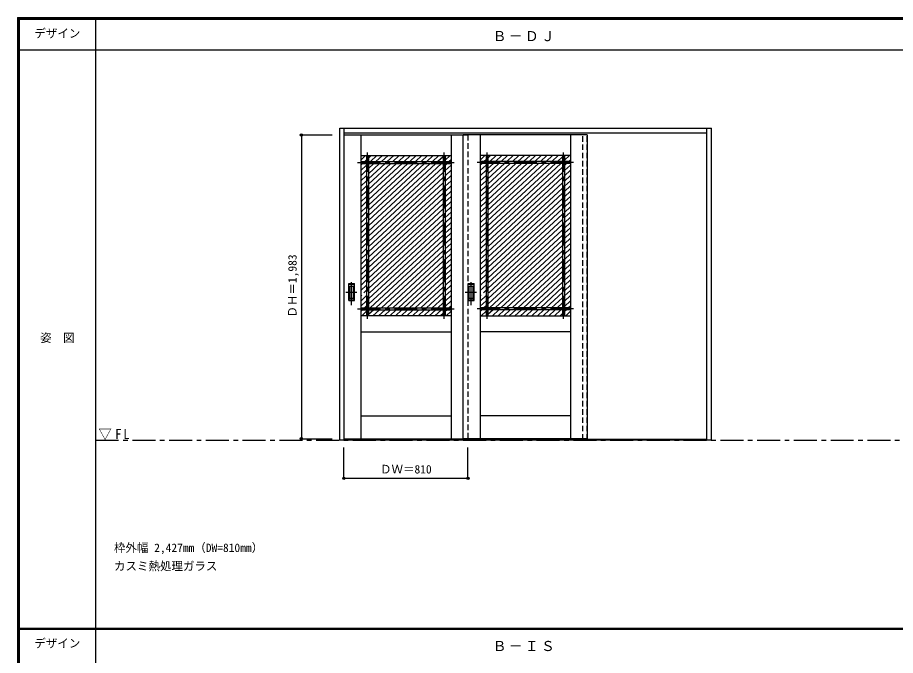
# Model space of a CAD drawing. Units: millimetres, scale not verified. Extents: x -6000 to 5700, y -4307 to 4260.
# Drawn here: x -6000 to -267, y 12 to 4175 of the extents above; entities that cross this region are included whole.
import ezdxf
from ezdxf.enums import TextEntityAlignment as Align

# ---------------------------------------------------------------- set-up
doc = ezdxf.new("R2010")
doc.units = ezdxf.units.MM
doc.header["$LTSCALE"] = 30
doc.header["$PDMODE"] = 32
doc.header["$PDSIZE"] = 15
doc.linetypes.add('CHAIN1', pattern=[8, 5, -1, 1, -1])
doc.linetypes.add('DASHED1', pattern=[1.8, 1.2, -0.6])
for name, color, linetype in [('0-1_通り芯', 7, 'CHAIN1'), ('0-2_扉', 7, 'Continuous'), ('0-4_枠', 3, 'Continuous'), ('0-6_引手', 7, 'Continuous'), ('0-A_文字', 7, 'Continuous'), ('0-B_寸法', 4, 'Continuous'), ('0-C_ハッチ', 4, 'Continuous'), ('F-1_枠', 6, 'Continuous'), ('F-A_文字', 7, 'Continuous')]:
    doc.layers.add(name, color=color, linetype=linetype)
doc.styles.add('ＭＳ ゴシック', font='')
doc.styles.get('ＭＳ ゴシック').set_extended_font_data('MS Gothic')

msp = doc.modelspace()

# ---------------------------------------------------------------- linework, layer by layer
at = {"layer": '0-1_通り芯'}
msp.add_line((-5490, 1418), (5690, 1418), dxfattribs=at)
at = {"layer": '0-2_扉'}
for p, q in [((-3866.15, 3409), (-3059.15, 3409)), ((-3759.15, 3409), (-3759.15, 1426)), ((-3169.15, 3409), (-3169.15, 1426)), ((-2279.15, 3409), (-3089.15, 3409)), ((-3089.15, 1426), (-3089.15, 3409)), ((-3089.15, 3409), (-3059.15, 3409)), ((-2979.15, 3409), (-2979.15, 1426)), ((-2389.15, 3409), (-2389.15, 1426)), ((-2279.15, 3409), (-2279.15, 1426)), ((-3759.15, 3274), (-3169.15, 3274)), ((-3720.4, 3274), (-3720.4, 3235.25)), ((-3707.9, 3274), (-3707.9, 3235.25)), ((-3220.4, 3274), (-3220.4, 3235.25)), ((-3207.9, 3274), (-3207.9, 3235.25)), ((-2389.15, 3274), (-2979.15, 3274)), ((-2940.4, 3274), (-2940.4, 3235.25)), ((-2927.9, 3274), (-2927.9, 3235.25)), ((-2440.4, 3274), (-2440.4, 3235.25)), ((-2427.9, 3274), (-2427.9, 3235.25)), ((-3759.15, 3235.25), (-3169.15, 3235.25)), ((-3759.15, 3222.75), (-3169.15, 3222.75)), ((-3720.4, 3222.75), (-3720.4, 2280.25)), ((-3707.9, 3222.75), (-3707.9, 2280.25)), ((-3220.4, 3222.75), (-3220.4, 2280.25)), ((-3207.9, 3222.75), (-3207.9, 2280.25)), ((-2389.15, 3235.25), (-2979.15, 3235.25)), ((-2389.15, 3222.75), (-2979.15, 3222.75)), ((-2940.4, 3222.75), (-2940.4, 2280.25)), ((-2927.9, 3222.75), (-2927.9, 2280.25)), ((-2440.4, 3222.75), (-2440.4, 2280.25)), ((-2427.9, 3222.75), (-2427.9, 2280.25)), ((-3759.15, 2280.25), (-3169.15, 2280.25)), ((-3759.15, 2267.75), (-3169.15, 2267.75)), ((-3720.4, 2267.75), (-3720.4, 2229)), ((-3707.9, 2267.75), (-3707.9, 2229)), ((-3220.4, 2267.75), (-3220.4, 2229)), ((-3207.9, 2267.75), (-3207.9, 2229)), ((-2389.15, 2280.25), (-2979.15, 2280.25)), ((-2389.15, 2267.75), (-2979.15, 2267.75)), ((-2940.4, 2267.75), (-2940.4, 2229)), ((-2927.9, 2267.75), (-2927.9, 2229)), ((-2440.4, 2267.75), (-2440.4, 2229)), ((-2427.9, 2267.75), (-2427.9, 2229)), ((-3169.15, 2229), (-3759.15, 2229)), ((-2979.15, 2229), (-2389.15, 2229)), ((-3759.15, 2124), (-3169.15, 2124)), ((-2389.15, 2124), (-2979.15, 2124)), ((-3759.15, 1576), (-3169.15, 1576)), ((-2389.15, 1576), (-2979.15, 1576)), ((-3866.15, 1426), (-3059.15, 1426)), ((-2279.15, 1426), (-3089.15, 1426)), ((-3089.15, 1426), (-3059.15, 1426))]:
    msp.add_line(p, q, dxfattribs=at)
at = {"layer": '0-2_扉', "linetype": 'CHAIN1'}
for p, q in [((-3714.15, 2207.93), (-3714.15, 3294.57)), ((-3214.15, 2207.93), (-3214.15, 3294.57)), ((-2934.15, 2207.93), (-2934.15, 3294.57)), ((-2434.15, 2207.93), (-2434.15, 3294.57)), ((-3779.34, 3229), (-3149.35, 3229)), ((-2368.96, 3229), (-2998.95, 3229)), ((-3779.34, 2274), (-3149.35, 2274)), ((-2368.96, 2274), (-2998.95, 2274))]:
    msp.add_line(p, q, dxfattribs=at)
at = {"layer": '0-4_枠'}
for p, q in [((-3896.15, 3453), (-1469.15, 3453)), ((-3866.15, 1418), (-3866.15, 3453)), ((-1499.15, 1418), (-1499.15, 3453)), ((-1469.15, 1418), (-1469.15, 3453)), ((-3866.15, 3423), (-1499.15, 3423)), ((-1499.15, 1421), (-3866.15, 1421)), ((-1499.15, 1418), (-3866.15, 1418)), ((-3089.15, 1418), (-3059.15, 1418)), ((-1469.15, 1418), (-1499.15, 1418))]:
    msp.add_line(p, q, dxfattribs=at)
at = {"layer": '0-4_枠', "color": 4, "linetype": 'DASHED1'}
for p, q in [((-3869.15, 3409), (-3869.15, 1426)), ((-3866.15, 3409), (-3869.15, 3409)), ((-3059.15, 3409), (-3059.15, 1426)), ((-2309.15, 1421), (-2309.15, 3423)), ((-2279.15, 1421), (-2279.15, 3423)), ((-3866.15, 1426), (-3869.15, 1426))]:
    msp.add_line(p, q, dxfattribs=at)
at = {"layer": '0-4_枠'}
msp.add_lwpolyline([(-3866.15, 1418), (-3896.15, 1418), (-3896.15, 3453)], dxfattribs=at)
at = {"layer": '0-6_引手', "linetype": 'CHAIN1'}
for p, q in [((-3818.15, 2298.27), (-3818.15, 2469.12)), ((-3038.15, 2298.27), (-3038.15, 2469.12)), ((-3856.22, 2383.5), (-3783.71, 2383.5)), ((-3076.22, 2383.5), (-3003.72, 2383.5))]:
    msp.add_line(p, q, dxfattribs=at)
at = {"layer": '0-6_引手'}
for p, q in [((-3837.15, 2438.5), (-3799.15, 2438.5)), ((-3837.15, 2328.5), (-3837.15, 2438.5)), ((-3830.65, 2422.5), (-3805.65, 2422.5)), ((-3830.65, 2344.5), (-3830.65, 2422.5)), ((-3805.65, 2344.5), (-3805.65, 2422.5)), ((-3799.15, 2328.5), (-3799.15, 2438.5)), ((-3050.65, 2344.5), (-3050.65, 2422.5)), ((-3050.65, 2422.5), (-3025.65, 2422.5)), ((-3025.65, 2344.5), (-3025.65, 2422.5)), ((-3019.15, 2328.5), (-3019.15, 2438.5)), ((-3837.15, 2328.5), (-3799.15, 2328.5)), ((-3830.65, 2344.5), (-3805.65, 2344.5)), ((-3057.15, 2328.5), (-3019.15, 2328.5)), ((-3050.65, 2344.5), (-3025.65, 2344.5))]:
    msp.add_line(p, q, dxfattribs=at)
at = {"layer": '0-6_引手', "linetype": 'DASHED1'}
for p, q in [((-3802.15, 2332.5), (-3802.15, 2434.5)), ((-3054.15, 2434.5), (-3022.15, 2434.5)), ((-3054.15, 2332.5), (-3054.15, 2434.5)), ((-3834.15, 2332.5), (-3802.15, 2332.5))]:
    msp.add_line(p, q, dxfattribs=at)
for points in [[(-3834.15, 2332.5), (-3834.15, 2434.5), (-3802.15, 2434.5)], [(-3054.15, 2332.5), (-3022.15, 2332.5), (-3022.15, 2434.5)]]:
    msp.add_lwpolyline(points, dxfattribs=at)
at = {"layer": '0-6_引手'}
msp.add_lwpolyline([(-3057.15, 2328.5), (-3057.15, 2438.5), (-3019.15, 2438.5)], dxfattribs=at)
at = {"layer": '0-B_寸法'}
for p, q in [((-4146.15, 3409), (-3946.15, 3409)), ((-4146.15, 3409), (-4146.15, 1426)), ((-4146.15, 1426), (-3946.15, 1426)), ((-3869.15, 1168), (-3869.15, 1368)), ((-3059.15, 1168), (-3059.15, 1368)), ((-3869.15, 1168), (-3059.15, 1168))]:
    msp.add_line(p, q, dxfattribs=at)
at = {"layer": '0-B_寸法', "color": 7}
for p in [(-4146.15, 3409), (-4146.15, 1426), (-3869.15, 1168), (-3059.15, 1168)]:
    msp.add_point(p, dxfattribs=at)
at = {"layer": '0-C_ハッチ'}
for p, q in [((-3727.8, 3274), (-3759.15, 3244.97)), ((-3691.01, 3274), (-3707.9, 3258.36)), ((-3654.21, 3274), (-3696.06, 3235.25)), ((-3617.41, 3274), (-3659.26, 3235.25)), ((-3580.62, 3274), (-3622.47, 3235.25)), ((-3543.82, 3274), (-3585.67, 3235.25)), ((-3507.02, 3274), (-3548.87, 3235.25)), ((-3470.23, 3274), (-3512.08, 3235.25)), ((-3433.43, 3274), (-3475.28, 3235.25)), ((-3396.63, 3274), (-3438.48, 3235.25)), ((-3359.84, 3274), (-3401.69, 3235.25)), ((-3323.04, 3274), (-3364.89, 3235.25)), ((-3286.24, 3274), (-3328.09, 3235.25)), ((-3249.45, 3274), (-3291.3, 3235.25)), ((-3175.85, 3274), (-3207.9, 3244.33)), ((-2947.8, 3274), (-2979.15, 3244.97)), ((-2911.01, 3274), (-2927.9, 3258.36)), ((-2874.21, 3274), (-2916.06, 3235.25)), ((-2837.41, 3274), (-2879.26, 3235.25)), ((-2800.62, 3274), (-2842.47, 3235.25)), ((-2763.82, 3274), (-2805.67, 3235.25)), ((-2727.02, 3274), (-2768.87, 3235.25)), ((-2690.23, 3274), (-2732.08, 3235.25)), ((-2653.43, 3274), (-2695.28, 3235.25)), ((-2616.63, 3274), (-2658.48, 3235.25)), ((-2579.84, 3274), (-2621.69, 3235.25)), ((-2543.04, 3274), (-2584.89, 3235.25)), ((-2506.24, 3274), (-2548.09, 3235.25)), ((-2469.45, 3274), (-2511.3, 3235.25)), ((-2395.85, 3274), (-2427.9, 3244.33)), ((-3746.36, 3222.75), (-3759.15, 3210.9)), ((-3720.4, 3212.71), (-3759.15, 3176.83)), ((-3720.4, 3246.78), (-3732.86, 3235.25)), ((-3672.76, 3222.75), (-3707.9, 3190.22)), ((-3599.17, 3222.75), (-3707.9, 3122.07)), ((-3635.97, 3222.75), (-3707.9, 3156.14)), ((-3562.37, 3222.75), (-3707.9, 3088)), ((-3525.58, 3222.75), (-3707.9, 3053.93)), ((-3488.78, 3222.75), (-3707.9, 3019.86)), ((-3451.98, 3222.75), (-3707.9, 2985.79)), ((-3415.19, 3222.75), (-3707.9, 2951.72)), ((-3378.39, 3222.75), (-3707.9, 2917.65)), ((-3341.59, 3222.75), (-3707.9, 2883.58)), ((-3304.8, 3222.75), (-3707.9, 2849.5)), ((-3268, 3222.75), (-3707.9, 2815.43)), ((-3231.2, 3222.75), (-3707.9, 2781.36)), ((-3220.4, 3266.82), (-3254.5, 3235.25)), ((-3194.4, 3222.75), (-3207.9, 3210.25)), ((-3169.15, 3212.06), (-3207.9, 3176.18)), ((-3169.15, 3246.13), (-3180.9, 3235.25)), ((-2966.36, 3222.75), (-2979.15, 3210.9)), ((-2940.4, 3212.71), (-2979.15, 3176.83)), ((-2940.4, 3246.78), (-2952.86, 3235.25)), ((-2451.2, 3222.75), (-2927.9, 2781.36)), ((-2488, 3222.75), (-2927.9, 2815.43)), ((-2524.8, 3222.75), (-2927.9, 2849.5)), ((-2561.59, 3222.75), (-2927.9, 2883.58)), ((-2598.39, 3222.75), (-2927.9, 2917.65)), ((-2635.19, 3222.75), (-2927.9, 2951.72)), ((-2671.98, 3222.75), (-2927.9, 2985.79)), ((-2708.78, 3222.75), (-2927.9, 3019.86)), ((-2745.58, 3222.75), (-2927.9, 3053.93)), ((-2782.37, 3222.75), (-2927.9, 3088)), ((-2855.97, 3222.75), (-2927.9, 3156.14)), ((-2819.17, 3222.75), (-2927.9, 3122.07)), ((-2892.76, 3222.75), (-2927.9, 3190.22)), ((-2440.4, 3266.82), (-2474.5, 3235.25)), ((-2414.4, 3222.75), (-2427.9, 3210.25)), ((-2389.15, 3212.06), (-2427.9, 3176.18)), ((-2389.15, 3246.13), (-2400.9, 3235.25)), ((-3720.4, 3178.64), (-3759.15, 3142.76)), ((-3220.4, 3198.68), (-3707.9, 2747.29)), ((-3220.4, 3164.61), (-3707.9, 2713.22)), ((-3169.15, 3177.99), (-3207.9, 3142.11)), ((-2940.4, 3178.64), (-2979.15, 3142.76)), ((-2440.4, 3198.68), (-2927.9, 2747.29)), ((-2440.4, 3164.61), (-2927.9, 2713.22)), ((-2389.15, 3177.99), (-2427.9, 3142.11)), ((-3720.4, 3144.57), (-3759.15, 3108.69)), ((-3720.4, 3110.5), (-3759.15, 3074.62)), ((-3220.4, 3130.54), (-3707.9, 2679.15)), ((-3220.4, 3096.47), (-3707.9, 2645.08)), ((-3169.15, 3143.92), (-3207.9, 3108.04)), ((-3169.15, 3109.85), (-3207.9, 3073.97)), ((-2940.4, 3144.57), (-2979.15, 3108.69)), ((-2940.4, 3110.5), (-2979.15, 3074.62)), ((-2440.4, 3130.54), (-2927.9, 2679.15)), ((-2440.4, 3096.47), (-2927.9, 2645.08)), ((-2389.15, 3143.92), (-2427.9, 3108.04)), ((-2389.15, 3109.85), (-2427.9, 3073.97)), ((-3720.4, 3076.43), (-3759.15, 3040.55)), ((-3720.4, 3042.36), (-3759.15, 3006.48)), ((-3220.4, 3062.4), (-3707.9, 2611.01)), ((-3169.15, 3075.78), (-3207.9, 3039.9)), ((-3169.15, 3041.71), (-3207.9, 3005.83)), ((-2940.4, 3076.43), (-2979.15, 3040.55)), ((-2940.4, 3042.36), (-2979.15, 3006.48)), ((-2440.4, 3062.4), (-2927.9, 2611.01)), ((-2389.15, 3075.78), (-2427.9, 3039.9)), ((-2389.15, 3041.71), (-2427.9, 3005.83)), ((-3720.4, 3008.29), (-3759.15, 2972.41)), ((-3220.4, 3028.32), (-3707.9, 2576.94)), ((-3220.4, 2994.25), (-3707.9, 2542.86)), ((-3169.15, 3007.64), (-3207.9, 2971.76)), ((-2940.4, 3008.29), (-2979.15, 2972.41)), ((-2440.4, 3028.32), (-2927.9, 2576.94)), ((-2440.4, 2994.25), (-2927.9, 2542.86)), ((-2389.15, 3007.64), (-2427.9, 2971.76)), ((-3720.4, 2974.21), (-3759.15, 2938.33)), ((-3720.4, 2940.14), (-3759.15, 2904.26)), ((-3220.4, 2960.18), (-3707.9, 2508.79)), ((-3220.4, 2926.11), (-3707.9, 2474.72)), ((-3169.15, 2973.57), (-3207.9, 2937.69)), ((-3169.15, 2939.49), (-3207.9, 2903.61)), ((-2940.4, 2974.21), (-2979.15, 2938.33)), ((-2940.4, 2940.14), (-2979.15, 2904.26)), ((-2440.4, 2960.18), (-2927.9, 2508.79)), ((-2440.4, 2926.11), (-2927.9, 2474.72)), ((-2389.15, 2973.57), (-2427.9, 2937.69)), ((-2389.15, 2939.49), (-2427.9, 2903.61)), ((-3720.4, 2906.07), (-3759.15, 2870.19)), ((-3720.4, 2872), (-3759.15, 2836.12)), ((-3220.4, 2892.04), (-3707.9, 2440.65)), ((-3169.15, 2905.42), (-3207.9, 2869.54)), ((-3169.15, 2871.35), (-3207.9, 2835.47)), ((-2940.4, 2906.07), (-2979.15, 2870.19)), ((-2940.4, 2872), (-2979.15, 2836.12)), ((-2440.4, 2892.04), (-2927.9, 2440.65)), ((-2389.15, 2905.42), (-2427.9, 2869.54)), ((-2389.15, 2871.35), (-2427.9, 2835.47)), ((-3720.4, 2837.93), (-3759.15, 2802.05)), ((-3220.4, 2857.97), (-3707.9, 2406.58)), ((-3220.4, 2823.9), (-3702, 2377.97)), ((-3169.15, 2837.28), (-3207.9, 2801.4)), ((-2940.4, 2837.93), (-2979.15, 2802.05)), ((-2440.4, 2857.97), (-2927.9, 2406.58)), ((-2440.4, 2823.9), (-2922, 2377.97)), ((-2389.15, 2837.28), (-2427.9, 2801.4)), ((-3720.4, 2803.86), (-3759.15, 2767.98)), ((-3720.4, 2769.79), (-3759.15, 2733.91)), ((-3220.4, 2789.83), (-3707.9, 2338.44)), ((-3220.4, 2755.76), (-3707.9, 2304.37)), ((-3169.15, 2803.21), (-3207.9, 2767.33)), ((-3169.15, 2769.14), (-3207.9, 2733.26)), ((-2940.4, 2803.86), (-2979.15, 2767.98)), ((-2940.4, 2769.79), (-2979.15, 2733.91)), ((-2440.4, 2789.83), (-2927.9, 2338.44)), ((-2440.4, 2755.76), (-2927.9, 2304.37)), ((-2389.15, 2803.21), (-2427.9, 2767.33)), ((-2389.15, 2769.14), (-2427.9, 2733.26)), ((-3720.4, 2735.72), (-3759.15, 2699.84)), ((-3720.4, 2701.65), (-3759.15, 2665.77)), ((-3220.4, 2721.69), (-3697.15, 2280.25)), ((-3169.15, 2735.07), (-3207.9, 2699.19)), ((-3169.15, 2701), (-3207.9, 2665.12)), ((-2940.4, 2735.72), (-2979.15, 2699.84)), ((-2940.4, 2701.65), (-2979.15, 2665.77)), ((-2440.4, 2721.69), (-2917.15, 2280.25)), ((-2389.15, 2735.07), (-2427.9, 2699.19)), ((-2389.15, 2701), (-2427.9, 2665.12)), ((-3720.4, 2667.58), (-3759.15, 2631.7)), ((-3220.4, 2687.61), (-3660.35, 2280.25)), ((-3220.4, 2653.54), (-3623.56, 2280.25)), ((-3169.15, 2666.93), (-3207.9, 2631.05)), ((-2940.4, 2667.58), (-2979.15, 2631.7)), ((-2440.4, 2687.61), (-2880.35, 2280.25)), ((-2440.4, 2653.54), (-2843.56, 2280.25)), ((-2389.15, 2666.93), (-2427.9, 2631.05)), ((-3720.4, 2633.5), (-3759.15, 2597.62)), ((-3720.4, 2599.43), (-3759.15, 2563.55)), ((-3220.4, 2619.47), (-3586.76, 2280.25)), ((-3220.4, 2585.4), (-3549.96, 2280.25)), ((-3169.15, 2632.85), (-3207.9, 2596.98)), ((-3169.15, 2598.78), (-3207.9, 2562.9)), ((-2940.4, 2633.5), (-2979.15, 2597.62)), ((-2940.4, 2599.43), (-2979.15, 2563.55)), ((-2440.4, 2619.47), (-2806.76, 2280.25)), ((-2440.4, 2585.4), (-2769.96, 2280.25)), ((-2389.15, 2632.85), (-2427.9, 2596.98)), ((-2389.15, 2598.78), (-2427.9, 2562.9)), ((-3720.4, 2565.36), (-3759.15, 2529.48)), ((-3720.4, 2531.29), (-3759.15, 2495.41)), ((-3220.4, 2551.33), (-3513.17, 2280.25)), ((-3169.15, 2564.71), (-3207.9, 2528.83)), ((-3169.15, 2530.64), (-3207.9, 2494.76)), ((-2940.4, 2565.36), (-2979.15, 2529.48)), ((-2940.4, 2531.29), (-2979.15, 2495.41)), ((-2440.4, 2551.33), (-2733.17, 2280.25)), ((-2389.15, 2564.71), (-2427.9, 2528.83)), ((-2389.15, 2530.64), (-2427.9, 2494.76)), ((-3720.4, 2497.22), (-3759.15, 2461.34)), ((-3220.4, 2517.26), (-3476.37, 2280.25)), ((-3220.4, 2483.19), (-3439.57, 2280.25)), ((-3169.15, 2496.57), (-3207.9, 2460.69)), ((-2940.4, 2497.22), (-2979.15, 2461.34)), ((-2440.4, 2517.26), (-2696.37, 2280.25)), ((-2440.4, 2483.19), (-2659.57, 2280.25)), ((-2389.15, 2496.57), (-2427.9, 2460.69)), ((-3720.4, 2463.15), (-3759.15, 2427.27)), ((-3720.4, 2429.08), (-3759.15, 2393.2)), ((-3220.4, 2449.12), (-3402.78, 2280.25)), ((-3220.4, 2415.05), (-3365.98, 2280.25)), ((-3169.15, 2462.5), (-3207.9, 2426.62)), ((-3169.15, 2428.43), (-3207.9, 2392.55)), ((-2940.4, 2463.15), (-2979.15, 2427.27)), ((-2940.4, 2429.08), (-2979.15, 2393.2)), ((-2440.4, 2449.12), (-2622.78, 2280.25)), ((-2440.4, 2415.05), (-2585.98, 2280.25)), ((-2389.15, 2462.5), (-2427.9, 2426.62)), ((-2389.15, 2428.43), (-2427.9, 2392.55)), ((-3753.35, 2364.5), (-3759.15, 2359.13)), ((-3720.4, 2360.94), (-3759.15, 2325.06)), ((-3720.4, 2395.01), (-3738.23, 2378.5)), ((-3220.4, 2380.97), (-3329.18, 2280.25)), ((-3169.15, 2394.36), (-3207.9, 2358.48)), ((-3169.15, 2360.29), (-3207.9, 2324.41)), ((-2973.35, 2364.5), (-2979.15, 2359.13)), ((-2940.4, 2360.94), (-2979.15, 2325.06)), ((-2940.4, 2395.01), (-2958.23, 2378.5)), ((-2440.4, 2380.97), (-2549.18, 2280.25)), ((-2389.15, 2394.36), (-2427.9, 2358.48)), ((-2389.15, 2360.29), (-2427.9, 2324.41)), ((-3720.4, 2326.86), (-3759.15, 2290.98)), ((-3220.4, 2346.9), (-3292.39, 2280.25)), ((-3220.4, 2312.83), (-3255.59, 2280.25)), ((-3169.15, 2326.22), (-3207.9, 2290.34)), ((-2940.4, 2326.86), (-2979.15, 2290.98)), ((-2440.4, 2346.9), (-2512.39, 2280.25)), ((-2440.4, 2312.83), (-2475.59, 2280.25)), ((-2389.15, 2326.22), (-2427.9, 2290.34)), ((-3747.45, 2267.75), (-3759.15, 2256.91)), ((-3720.4, 2258.72), (-3752.5, 2229)), ((-3720.4, 2292.79), (-3733.95, 2280.25)), ((-3673.85, 2267.75), (-3707.9, 2236.23)), ((-3637.06, 2267.75), (-3678.91, 2229)), ((-3600.26, 2267.75), (-3642.11, 2229)), ((-3563.46, 2267.75), (-3605.31, 2229)), ((-3526.67, 2267.75), (-3568.52, 2229)), ((-3489.87, 2267.75), (-3531.72, 2229)), ((-3453.07, 2267.75), (-3494.92, 2229)), ((-3416.28, 2267.75), (-3458.13, 2229)), ((-3379.48, 2267.75), (-3421.33, 2229)), ((-3342.68, 2267.75), (-3384.53, 2229)), ((-3305.89, 2267.75), (-3347.74, 2229)), ((-3269.09, 2267.75), (-3310.94, 2229)), ((-3232.29, 2267.75), (-3274.14, 2229)), ((-3220.4, 2244.69), (-3237.35, 2229)), ((-3195.5, 2267.75), (-3207.9, 2256.26)), ((-3169.15, 2258.07), (-3200.55, 2229)), ((-3169.15, 2292.14), (-3182, 2280.25)), ((-2967.45, 2267.75), (-2979.15, 2256.91)), ((-2940.4, 2258.72), (-2972.5, 2229)), ((-2940.4, 2292.79), (-2953.95, 2280.25)), ((-2893.85, 2267.75), (-2927.9, 2236.23)), ((-2857.06, 2267.75), (-2898.91, 2229)), ((-2820.26, 2267.75), (-2862.11, 2229)), ((-2783.46, 2267.75), (-2825.31, 2229)), ((-2746.67, 2267.75), (-2788.52, 2229)), ((-2709.87, 2267.75), (-2751.72, 2229)), ((-2673.07, 2267.75), (-2714.92, 2229)), ((-2636.28, 2267.75), (-2678.13, 2229)), ((-2599.48, 2267.75), (-2641.33, 2229)), ((-2562.68, 2267.75), (-2604.53, 2229)), ((-2525.89, 2267.75), (-2567.74, 2229)), ((-2489.09, 2267.75), (-2530.94, 2229)), ((-2452.29, 2267.75), (-2494.14, 2229)), ((-2440.4, 2244.69), (-2457.35, 2229)), ((-2415.5, 2267.75), (-2427.9, 2256.26)), ((-2389.15, 2258.07), (-2420.55, 2229)), ((-2389.15, 2292.14), (-2402, 2280.25))]:
    msp.add_line(p, q, dxfattribs=at)
at = {"layer": 'F-1_枠'}
for p, q in [((-6000, 4175), (5700, 4175)), ((-6000, 4175), (-6000, -4205)), ((-6000, 4170), (5700, 4170)), ((-6000, 4165), (5700, 4165)), ((-5995, 4175), (-5995, -4205)), ((-5990, 4175), (-5990, -4205)), ((-5490, 4175), (-5490, -3790)), ((-6000, 3965), (5700, 3965)), ((-6000, 190.5), (5700, 190.5)), ((-6000, 187.5), (5700, 187.5)), ((-6000, 184.5), (5700, 184.5))]:
    msp.add_line(p, q, dxfattribs=at)

# ---------------------------------------------------------------- texts
at = {"layer": '0-A_文字', "style": 'ＭＳ ゴシック'}
for s, p in [('枠外幅 2,427mm（DW=810mm）', (-5370, 670.5)), ('カスミ熱処理ガラス', (-5370, 550.5))]:
    msp.add_text(s, height=54.99, dxfattribs=at).set_placement(p, align=Align.BOTTOM_LEFT)
at = {"layer": '0-A_文字', "char_height": 65.98, "attachment_point": 7, "style": 'ＭＳ ゴシック'}
for s, insert in [('\\T1.17;Ｂ－ＤＪ', (-2897.5, 4020)), ('\\T1.26;\\W0.95;▽FL', (-5471.25, 1418)), ('\\T1.17;Ｂ－ＩＳ', (-2897.5, 39.5))]:
    msp.add_mtext(s, dxfattribs=dict(at, insert=insert))
at = {"layer": '0-B_寸法', "color": 7, "style": 'ＭＳ ゴシック'}
msp.add_text('ＤＨ＝1,983', height=54.99, rotation=90, dxfattribs=at).set_placement((-4161.15, 2217.25), align=Align.BOTTOM_LEFT)
msp.add_text('ＤＷ＝810', height=54.99, dxfattribs=at).set_placement((-3632.9, 1183), align=Align.BOTTOM_LEFT)
at = {"layer": 'F-A_文字', "style": 'ＭＳ ゴシック'}
for s, p in [('デザイン', (-5890, 4027.5)), ('姿\u3000図', (-5852.5, 2040.25)), ('デザイン', (-5890, 47))]:
    msp.add_text(s, height=54.99, dxfattribs=at).set_placement(p, align=Align.BOTTOM_LEFT)

doc.saveas('drawing.dxf')
